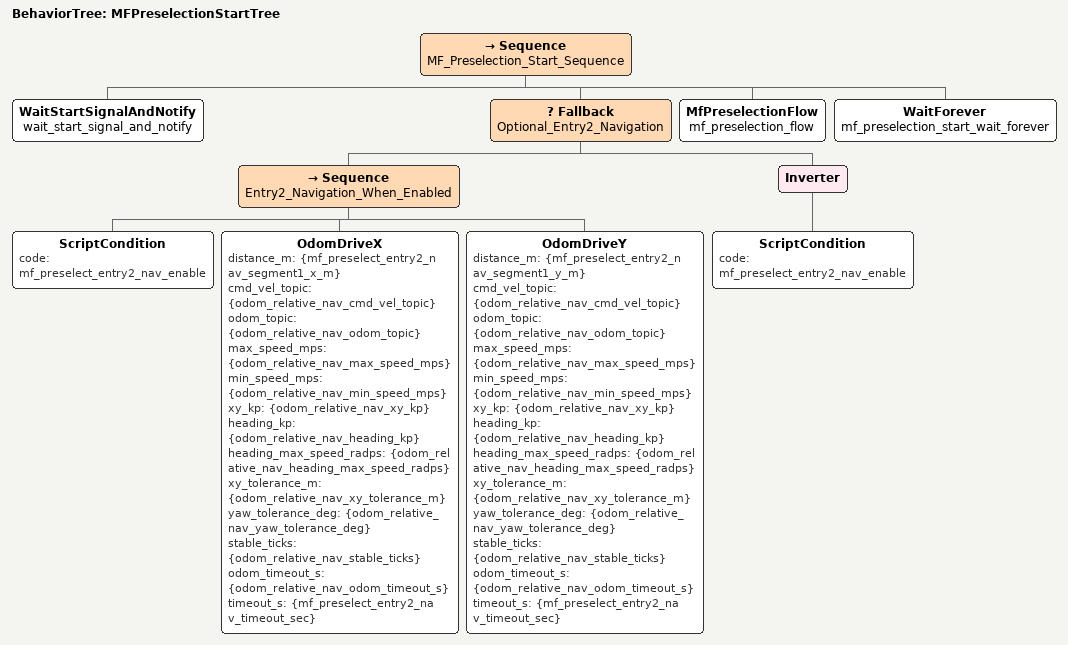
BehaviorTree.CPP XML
<root BTCPP_format="4" main_tree_to_execute="MFPreselectionStartTree">
  <BehaviorTree ID="MFPreselectionStartTree">
    <Sequence name="MF_Preselection_Start_Sequence">
      <WaitStartSignalAndNotify name="wait_start_signal_and_notify"/>
      <Fallback name="Optional_Entry2_Navigation">
        <Sequence name="Entry2_Navigation_When_Enabled">
          <ScriptCondition code="mf_preselect_entry2_nav_enable"/>
          <OdomDriveX distance_m="{mf_preselect_entry2_nav_segment1_x_m}"
                      cmd_vel_topic="{odom_relative_nav_cmd_vel_topic}"
                      odom_topic="{odom_relative_nav_odom_topic}"
                      max_speed_mps="{odom_relative_nav_max_speed_mps}"
                      min_speed_mps="{odom_relative_nav_min_speed_mps}"
                      xy_kp="{odom_relative_nav_xy_kp}"
                      heading_kp="{odom_relative_nav_heading_kp}"
                      heading_max_speed_radps="{odom_relative_nav_heading_max_speed_radps}"
                      xy_tolerance_m="{odom_relative_nav_xy_tolerance_m}"
                      yaw_tolerance_deg="{odom_relative_nav_yaw_tolerance_deg}"
                      stable_ticks="{odom_relative_nav_stable_ticks}"
                      odom_timeout_s="{odom_relative_nav_odom_timeout_s}"
                      timeout_s="{mf_preselect_entry2_nav_timeout_sec}"/>
          <OdomDriveY distance_m="{mf_preselect_entry2_nav_segment1_y_m}"
                      cmd_vel_topic="{odom_relative_nav_cmd_vel_topic}"
                      odom_topic="{odom_relative_nav_odom_topic}"
                      max_speed_mps="{odom_relative_nav_max_speed_mps}"
                      min_speed_mps="{odom_relative_nav_min_speed_mps}"
                      xy_kp="{odom_relative_nav_xy_kp}"
                      heading_kp="{odom_relative_nav_heading_kp}"
                      heading_max_speed_radps="{odom_relative_nav_heading_max_speed_radps}"
                      xy_tolerance_m="{odom_relative_nav_xy_tolerance_m}"
                      yaw_tolerance_deg="{odom_relative_nav_yaw_tolerance_deg}"
                      stable_ticks="{odom_relative_nav_stable_ticks}"
                      odom_timeout_s="{odom_relative_nav_odom_timeout_s}"
                      timeout_s="{mf_preselect_entry2_nav_timeout_sec}"/>
        </Sequence>
        <Inverter>
          <ScriptCondition code="mf_preselect_entry2_nav_enable"/>
        </Inverter>
      </Fallback>
      <MfPreselectionFlow name="mf_preselection_flow"/>
      <WaitForever name="mf_preselection_start_wait_forever"/>
    </Sequence>
  </BehaviorTree>
</root>
